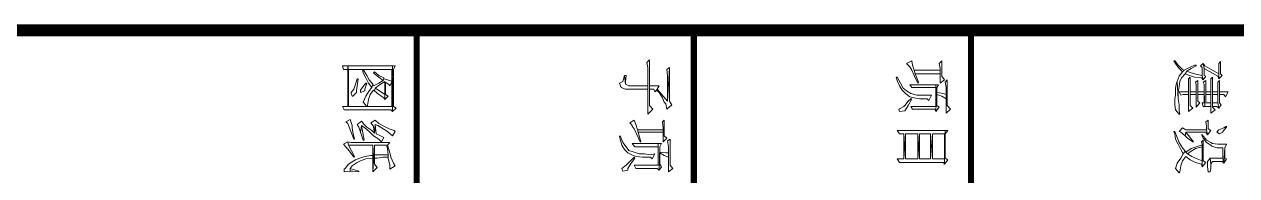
# Model space of a CAD drawing. Header units: millimetres. Extents: x 53009415 to 54059915, y 20499171 to 20796171.
# Drawn here: x 53709595 to 53744580, y 20529969 to 20534346 of the extents above; entities that cross this region are included whole.
import ezdxf

# ---------------------------------------------------------------- set-up
doc = ezdxf.new("R2010")
doc.units = ezdxf.units.MM
doc.header["$LTSCALE"] = 1000
doc.layers.add('PUB_TITLE', color=7, linetype='Continuous', lineweight=20)

# ---------------------------------------------------------------- blocks, each defined once
blk = doc.blocks.new('2015AACI_TQ_A2')
at = {"layer": 'PUB_TITLE'}
for points, const_width in [([(-6000, 40000), (-6000, 0)], 70), ([(-6000, 18400), (0, 18400)], 35), ([(-6000, 16800), (0, 16800)], 35), ([(-6000, 15200), (0, 15200)], 35)]:
    blk.add_lwpolyline(points, dxfattribs=dict(at, const_width=const_width))
blk.add_lwpolyline([(-6000, 0), (0, 0), (0, 40000), (-6000, 40000)], close=True, dxfattribs=at)
at = {"layer": 'PUB_TITLE', "lineweight": 0}
for points in [[(-5644.8, 19883.2), (-5644.8, 19868.3), (-5644.8, 19833.5), (-5629.8, 19833.5), (-5629.8, 19858.3), (-5614.9, 19868.3)], [(-5440.7, 19873.3), (-5445.7, 19873.3), (-5435.8, 19858.3), (-5425.8, 19828.5), (-5410.9, 19818.5), (-5400.9, 19833.5), (-5410.9, 19853.4), (-5415.9, 19853.4)], [(-5341.2, 19873.3), (-5341.2, 19868.3), (-5341.2, 19833.5), (-5341.2, 19823.5), (-5346.2, 19793.6), (-5351.2, 19783.7), (-5366.1, 19758.8), (-5395.9, 19733.9), (-5395.9, 19729), (-5376, 19738.9), (-5351.2, 19758.8), (-5336.2, 19783.7), (-5331.3, 19788.7), (-5321.3, 19818.5), (-5321.3, 19853.4), (-5261.6, 19853.4), (-5231.7, 19858.3), (-5321.3, 19863.3)], [(-5256.6, 19873.3), (-5261.6, 19863.3), (-5321.3, 19863.3), (-5231.7, 19858.3)], [(-5739.3, 19848.4), (-5749.3, 19838.4), (-5818.9, 19838.4), (-5809, 19828.5), (-5799, 19828.5), (-5749.3, 19828.5), (-5719.4, 19828.5)], [(-5719.4, 19828.5), (-5749.3, 19828.5), (-5794, 19748.9), (-5809, 19738.9), (-5779.1, 19743.9), (-5734.3, 19823.5)], [(-5540.3, 19808.6), (-5555.2, 19793.6), (-5560.2, 19793.6), (-5580.1, 19793.6), (-5629.8, 19793.6), (-5644.8, 19793.6), (-5729.3, 19793.6), (-5719.4, 19783.7), (-5709.4, 19783.7), (-5644.8, 19783.7), (-5629.8, 19783.7), (-5580.1, 19783.7), (-5560.2, 19783.7), (-5520.4, 19783.7)], [(-5570.1, 19843.4), (-5580.1, 19833.5), (-5629.8, 19833.5), (-5644.8, 19833.5), (-5709.4, 19833.5), (-5699.5, 19823.5), (-5684.6, 19823.5), (-5644.8, 19823.5), (-5629.8, 19823.5), (-5580.1, 19823.5), (-5550.2, 19828.5)], [(-5629.8, 19823.5), (-5644.8, 19823.5), (-5644.8, 19793.6), (-5629.8, 19793.6)], [(-5550.2, 19828.5), (-5580.1, 19823.5), (-5580.1, 19793.6), (-5560.2, 19793.6), (-5560.2, 19818.5)], [(-5231.7, 19858.3), (-5261.6, 19853.4), (-5261.6, 19788.7), (-5261.6, 19778.7), (-5226.8, 19783.7), (-5241.7, 19793.6), (-5241.7, 19848.4)], [(-5734.3, 19753.8), (-5739.3, 19743.9), (-5779.1, 19743.9), (-5809, 19738.9), (-5794, 19724), (-5784.1, 19733.9), (-5739.3, 19733.9), (-5714.4, 19738.9)], [(-5714.4, 19738.9), (-5739.3, 19733.9), (-5744.3, 19704.1), (-5754.2, 19669.2), (-5764.2, 19644.4), (-5749.3, 19634.4), (-5739.3, 19659.3), (-5729.3, 19689.1), (-5724.4, 19729)], [(-5560.2, 19783.7), (-5580.1, 19783.7), (-5580.1, 19753.8), (-5629.8, 19753.8), (-5644.8, 19753.8), (-5709.4, 19753.8), (-5699.5, 19738.9), (-5689.5, 19743.9), (-5644.8, 19743.9), (-5560.2, 19748.9)], [(-5629.8, 19783.7), (-5644.8, 19783.7), (-5644.8, 19753.8), (-5629.8, 19753.8)], [(-5560.2, 19748.9), (-5644.8, 19743.9), (-5580.1, 19743.9), (-5580.1, 19733.9), (-5560.2, 19738.9)], [(-5644.8, 19743.9), (-5644.8, 19709), (-5629.8, 19709), (-5629.8, 19743.9), (-5580.1, 19743.9)], [(-5420.8, 19783.7), (-5430.8, 19768.8), (-5480.5, 19768.8), (-5470.6, 19753.8), (-5445.7, 19758.8), (-5425.8, 19758.8), (-5395.9, 19763.8)], [(-5395.9, 19763.8), (-5425.8, 19758.8), (-5425.8, 19639.4), (-5435.8, 19619.5), (-5415.9, 19599.6), (-5410.9, 19609.5), (-5391, 19634.4), (-5410.9, 19639.4), (-5410.9, 19753.8)], [(-5236.7, 19753.8), (-5246.7, 19738.9), (-5366.1, 19738.9), (-5356.1, 19729), (-5341.2, 19733.9), (-5336.2, 19733.9), (-5211.8, 19733.9)], [(-5336.2, 19733.9), (-5336.2, 19729), (-5326.3, 19699.1), (-5316.3, 19669.2), (-5296.4, 19639.4), (-5286.5, 19649.3), (-5301.4, 19669.2), (-5316.3, 19694.1), (-5326.3, 19733.9), (-5246.7, 19733.9)], [(-5211.8, 19733.9), (-5336.2, 19733.9), (-5246.7, 19733.9), (-5256.6, 19704.1), (-5271.5, 19674.2), (-5286.5, 19649.3), (-5296.4, 19639.4), (-5301.4, 19634.4), (-5286.5, 19624.5), (-5261.6, 19609.5), (-5231.7, 19589.6), (-5201.9, 19579.7), (-5201.9, 19579.7), (-5177, 19599.6), (-5177, 19599.6), (-5182, 19604.5), (-5216.8, 19609.5), (-5246.7, 19619.5), (-5271.5, 19639.4), (-5271.5, 19639.4), (-5251.6, 19664.3), (-5236.7, 19694.1), (-5226.8, 19729)], [(-5201.9, 19783.7), (-5226.8, 19783.7), (-5261.6, 19778.7), (-5241.7, 19763.8), (-5216.8, 19763.8), (-5211.8, 19763.8), (-5182, 19768.8), (-5182, 19778.7)], [(-5794, 19699.1), (-5799, 19699.1), (-5799, 19689.1), (-5784.1, 19659.3), (-5769.2, 19629.4), (-5759.2, 19619.5), (-5734.3, 19599.6), (-5704.5, 19589.6), (-5604.9, 19594.6), (-5629.8, 19594.6), (-5639.8, 19594.6), (-5674.6, 19599.6), (-5704.5, 19604.5), (-5724.4, 19614.5), (-5749.3, 19634.4), (-5749.3, 19634.4), (-5764.2, 19644.4), (-5779.1, 19669.2)], [(-5550.2, 19679.2), (-5565.1, 19664.3), (-5629.8, 19664.3), (-5644.8, 19664.3), (-5729.3, 19664.3), (-5719.4, 19654.3), (-5709.4, 19654.3), (-5644.8, 19654.3), (-5629.8, 19654.3), (-5530.3, 19654.3)], [(-5580.1, 19719), (-5590, 19709), (-5629.8, 19709), (-5644.8, 19709), (-5709.4, 19709), (-5699.5, 19694.1), (-5689.5, 19699.1), (-5644.8, 19699.1), (-5629.8, 19699.1), (-5555.2, 19699.1)], [(-5629.8, 19699.1), (-5644.8, 19699.1), (-5644.8, 19664.3), (-5629.8, 19664.3)], [(-5356.1, 19684.2), (-5410.9, 19639.4), (-5391, 19634.4), (-5376, 19649.3), (-5356.1, 19679.2)], [(-5769.2, 19629.4), (-5774.1, 19619.5), (-5799, 19594.6), (-5823.9, 19574.7), (-5823.9, 19569.7), (-5809, 19579.7), (-5779.1, 19599.6), (-5759.2, 19619.5)], [(-5515.4, 19604.5), (-5535.3, 19599.6), (-5570.1, 19599.6), (-5604.9, 19594.6), (-5704.5, 19589.6), (-5694.5, 19584.6), (-5664.7, 19579.7), (-5624.8, 19579.7), (-5604.9, 19574.7), (-5570.1, 19574.7), (-5540.3, 19579.7), (-5540.3, 19579.7), (-5515.4, 19599.6)], [(-5629.8, 19654.3), (-5644.8, 19654.3), (-5644.8, 19634.4), (-5644.8, 19599.6), (-5624.8, 19609.5), (-5629.8, 19624.5)], [(-5301.4, 19634.4), (-5321.3, 19619.5), (-5351.2, 19599.6), (-5381, 19589.6), (-5415.9, 19574.7), (-5415.9, 19569.7), (-5400.9, 19574.7), (-5371.1, 19579.7), (-5341.2, 19594.6), (-5311.4, 19609.5), (-5286.5, 19624.5)], [(-5545.2, 18280.9), (-5565.1, 18261), (-5714.4, 18261), (-5699.5, 18251), (-5669.6, 18256), (-5629.8, 18256), (-5604.9, 18256), (-5520.4, 18256)], [(-5420.8, 18266), (-5420.8, 18251), (-5400.9, 18251)], [(-5251.6, 18266), (-5261.6, 18251), (-5400.9, 18251), (-5420.8, 18251), (-5420.8, 18221.2), (-5420.8, 18186.3), (-5420.8, 18151.5), (-5420.8, 18116.7), (-5420.8, 18101.8), (-5420.8, 18061.9), (-5420.8, 18027.1), (-5420.8, 17997.3), (-5420.8, 17972.4), (-5400.9, 17987.3), (-5400.9, 18012.2), (-5256.6, 18012.2), (-5400.9, 18022.1), (-5400.9, 18091.8), (-5256.6, 18091.8), (-5400.9, 18101.8), (-5400.9, 18166.4), (-5256.6, 18166.4), (-5400.9, 18176.4), (-5400.9, 18246.1), (-5256.6, 18246.1), (-5226.8, 18246.1)], [(-5714.4, 18246.1), (-5734.3, 18231.1), (-5823.9, 18231.1), (-5809, 18216.2), (-5779.1, 18221.2), (-5769.2, 18221.2), (-5749.3, 18221.2), (-5694.5, 18221.2)], [(-5749.3, 18221.2), (-5769.2, 18221.2), (-5769.2, 18071.9), (-5749.3, 18076.9)], [(-5684.6, 18211.2), (-5684.6, 18196.3), (-5560.2, 18196.3), (-5560.2, 18052), (-5545.2, 18061.9), (-5545.2, 18076.9), (-5545.2, 18111.7), (-5545.2, 18191.3), (-5530.3, 18196.3), (-5669.6, 18201.3)], [(-5684.6, 18196.3), (-5684.6, 18161.5), (-5684.6, 18126.6), (-5684.6, 18111.7), (-5684.6, 18076.9), (-5684.6, 18047), (-5669.6, 18057), (-5669.6, 18196.3), (-5560.2, 18196.3)], [(-5555.2, 18216.2), (-5565.1, 18201.3), (-5629.8, 18201.3), (-5639.8, 18201.3), (-5669.6, 18201.3), (-5530.3, 18196.3)], [(-5604.9, 18256), (-5629.8, 18256), (-5634.8, 18241.1), (-5639.8, 18201.3), (-5629.8, 18201.3), (-5619.9, 18231.1)], [(-5226.8, 18246.1), (-5256.6, 18246.1), (-5256.6, 18176.4), (-5400.9, 18176.4), (-5256.6, 18166.4), (-5256.6, 18101.8), (-5400.9, 18101.8), (-5256.6, 18091.8), (-5256.6, 18022.1), (-5400.9, 18022.1), (-5256.6, 18012.2), (-5256.6, 17972.4), (-5236.7, 17987.3), (-5236.7, 18002.2), (-5236.7, 18042), (-5236.7, 18241.1)], [(-5624.8, 18171.4), (-5624.8, 18146.5), (-5624.8, 18116.7), (-5624.8, 18086.8), (-5634.8, 18052), (-5649.7, 18027.1), (-5664.7, 18007.2), (-5694.5, 17992.3), (-5729.3, 17972.4), (-5729.3, 17967.4), (-5709.4, 17972.4), (-5679.6, 17987.3), (-5654.7, 18002.2), (-5634.8, 18022.1), (-5614.9, 18047), (-5614.9, 18047), (-5609.9, 18071.9), (-5604.9, 18101.8), (-5604.9, 18146.5), (-5595, 18156.5)], [(-5699.5, 18096.8), (-5749.3, 18076.9), (-5769.2, 18071.9), (-5799, 18061.9), (-5823.9, 18057), (-5809, 18027.1), (-5789.1, 18047), (-5789.1, 18047), (-5769.2, 18057), (-5739.3, 18071.9), (-5694.5, 18091.8)], [(-5604.9, 18057), (-5604.9, 18052), (-5590, 18037.1), (-5565.1, 18017.2), (-5560.2, 18012.2), (-5545.2, 17982.3), (-5530.3, 17987.3), (-5530.3, 17987.3), (-5535.3, 18017.2), (-5540.3, 18022.1), (-5565.1, 18037.1)], [(-5570.1, 16673.6), (-5590, 16658.7), (-5784.1, 16658.7), (-5590, 16648.7), (-5659.7, 16589), (-5654.7, 16584), (-5639.8, 16599), (-5609.9, 16618.9), (-5585, 16628.8), (-5575.1, 16638.8), (-5545.2, 16643.7)], [(-5784.1, 16658.7), (-5774.1, 16643.7), (-5739.3, 16648.7), (-5590, 16648.7)], [(-5201.9, 16678.6), (-5221.8, 16663.6), (-5371.1, 16663.6), (-5361.1, 16648.7), (-5326.3, 16653.7), (-5291.4, 16653.7), (-5266.6, 16653.7), (-5182, 16653.7)], [(-5266.6, 16653.7), (-5291.4, 16653.7), (-5291.4, 16638.8), (-5296.4, 16603.9), (-5291.4, 16603.9), (-5276.5, 16628.8)], [(-5679.6, 16599), (-5679.6, 16574.1), (-5679.6, 16544.2), (-5659.7, 16544.2), (-5659.7, 16569.1), (-5644.8, 16574.1), (-5654.7, 16584), (-5659.7, 16589)], [(-5376, 16643.7), (-5391, 16628.8), (-5480.5, 16628.8), (-5470.6, 16618.9), (-5435.8, 16623.8), (-5425.8, 16623.8), (-5410.9, 16623.8), (-5356.1, 16623.8)], [(-5410.9, 16623.8), (-5425.8, 16623.8), (-5425.8, 16474.6), (-5410.9, 16479.5)], [(-5346.2, 16613.9), (-5346.2, 16594), (-5221.8, 16594), (-5221.8, 16454.6), (-5201.9, 16464.6), (-5201.9, 16474.6), (-5201.9, 16509.4), (-5201.9, 16589), (-5191.9, 16599), (-5326.3, 16603.9)], [(-5346.2, 16594), (-5346.2, 16564.1), (-5346.2, 16529.3), (-5346.2, 16509.4), (-5346.2, 16479.5), (-5346.2, 16444.7), (-5326.3, 16459.6), (-5326.3, 16594), (-5221.8, 16594)], [(-5211.8, 16613.9), (-5226.8, 16603.9), (-5291.4, 16603.9), (-5296.4, 16603.9), (-5326.3, 16603.9), (-5191.9, 16599)], [(-5545.2, 16564.1), (-5565.1, 16544.2), (-5659.7, 16544.2), (-5679.6, 16544.2), (-5828.9, 16544.2), (-5813.9, 16529.3), (-5784.1, 16534.3), (-5679.6, 16534.3), (-5659.7, 16534.3), (-5515.4, 16534.3)], [(-5659.7, 16534.3), (-5679.6, 16534.3), (-5679.6, 16424.8), (-5689.5, 16404.9), (-5739.3, 16399.9), (-5704.5, 16390), (-5694.5, 16370.1), (-5669.6, 16380), (-5659.7, 16404.9)], [(-5286.5, 16574.1), (-5281.5, 16549.2), (-5286.5, 16514.4), (-5286.5, 16484.5), (-5296.4, 16454.6), (-5306.4, 16424.8), (-5326.3, 16409.9), (-5351.2, 16390), (-5391, 16375), (-5386, 16370.1), (-5371.1, 16375), (-5336.2, 16385), (-5311.4, 16399.9), (-5291.4, 16419.8), (-5276.5, 16449.7), (-5276.5, 16449.7), (-5271.5, 16469.6), (-5266.6, 16504.4), (-5266.6, 16549.2), (-5256.6, 16559.1)], [(-5356.1, 16494.5), (-5410.9, 16479.5), (-5425.8, 16474.6), (-5455.7, 16464.6), (-5480.5, 16454.6), (-5465.6, 16429.8), (-5450.7, 16444.7), (-5445.7, 16444.7), (-5430.8, 16454.6), (-5400.9, 16469.6), (-5356.1, 16489.5)], [(-5261.6, 16459.6), (-5266.6, 16454.6), (-5246.7, 16434.7), (-5226.8, 16414.8), (-5221.8, 16409.9), (-5201.9, 16385), (-5186.9, 16390), (-5186.9, 16390), (-5191.9, 16419.8), (-5201.9, 16419.8), (-5226.8, 16434.7)], [(-5739.3, 16409.9), (-5739.3, 16399.9), (-5689.5, 16404.9), (-5699.5, 16404.9)], [(-5794, 15076.3), (-5794, 15061.3), (-5560.2, 15056.3), (-5560.2, 14807.5), (-5774.1, 14807.5), (-5794, 14802.6), (-5560.2, 14802.6), (-5560.2, 14772.7), (-5540.3, 14782.7), (-5540.3, 14797.6), (-5540.3, 14832.4), (-5540.3, 15051.4), (-5530.3, 15061.3), (-5774.1, 15066.3)], [(-5794, 15061.3), (-5794, 15026.5), (-5794, 14827.4), (-5794, 14802.6), (-5774.1, 14807.5), (-5774.1, 14887.2), (-5774.1, 14892.1), (-5774.1, 15056.3), (-5704.5, 15056.3), (-5699.5, 15056.3), (-5560.2, 15056.3)], [(-5550.2, 15081.2), (-5560.2, 15066.3), (-5774.1, 15066.3), (-5530.3, 15061.3)], [(-5699.5, 15056.3), (-5704.5, 15056.3), (-5709.4, 15046.4), (-5719.4, 15011.6), (-5724.4, 15011.6), (-5709.4, 15006.6), (-5694.5, 14981.7), (-5679.6, 14951.9), (-5689.5, 14946.9), (-5669.6, 14941.9), (-5644.8, 14922), (-5619.9, 14907.1), (-5585, 14892.1), (-5585, 14892.1), (-5560.2, 14912), (-5560.2, 14917), (-5565.1, 14917), (-5600, 14922), (-5629.8, 14931.9), (-5654.7, 14951.9), (-5649.7, 14956.8), (-5664.7, 14961.8), (-5684.6, 14986.7), (-5704.5, 15016.5), (-5629.8, 15016.5), (-5600, 15016.5), (-5699.5, 15021.5), (-5684.6, 15041.4), (-5679.6, 15046.4)], [(-5415.9, 15076.3), (-5420.8, 15071.3), (-5430.8, 15041.4), (-5445.7, 15011.6), (-5460.6, 14981.7), (-5480.5, 14961.8), (-5465.6, 14936.9), (-5445.7, 14951.9), (-5440.7, 14951.9), (-5405.9, 14956.8), (-5455.7, 14961.8), (-5450.7, 14976.7), (-5430.8, 15006.6), (-5415.9, 15031.5), (-5410.9, 15036.4), (-5391, 15061.3)], [(-5351.2, 15046.4), (-5351.2, 15046.4), (-5351.2, 15011.6), (-5351.2, 14822.5), (-5356.1, 14802.6), (-5336.2, 14807.5), (-5336.2, 14946.9), (-5276.5, 14946.9), (-5261.6, 14946.9), (-5182, 14946.9), (-5336.2, 14956.8), (-5336.2, 15026.5), (-5316.3, 15031.5), (-5336.2, 15031.5)], [(-5216.8, 15076.3), (-5231.7, 15066.3), (-5266.6, 15051.4), (-5271.5, 15051.4), (-5306.4, 15041.4), (-5336.2, 15031.5), (-5316.3, 15031.5), (-5281.5, 15036.4), (-5266.6, 15036.4), (-5261.6, 15036.4), (-5221.8, 15046.4), (-5196.9, 15046.4)], [(-5724.4, 15011.6), (-5739.3, 14981.7), (-5759.2, 14956.8), (-5754.2, 14951.9), (-5749.3, 14956.8), (-5729.3, 14981.7), (-5709.4, 15006.6)], [(-5619.9, 15036.4), (-5629.8, 15021.5), (-5699.5, 15021.5), (-5600, 15016.5)], [(-5600, 15016.5), (-5629.8, 15016.5), (-5649.7, 14986.7), (-5664.7, 14961.8), (-5649.7, 14956.8), (-5629.8, 14981.7), (-5609.9, 15011.6)], [(-5381, 15011.6), (-5391, 14991.7), (-5400.9, 14966.8), (-5455.7, 14961.8), (-5405.9, 14956.8), (-5420.8, 14941.9), (-5440.7, 14912), (-5455.7, 14897.1), (-5475.6, 14882.2), (-5455.7, 14857.3), (-5440.7, 14867.3), (-5410.9, 14877.2), (-5450.7, 14882.2), (-5435.8, 14902.1), (-5415.9, 14927), (-5391, 14951.9), (-5371.1, 14981.7), (-5356.1, 14996.6)], [(-5266.6, 15036.4), (-5281.5, 15036.4), (-5281.5, 15021.5), (-5281.5, 14991.7), (-5281.5, 14956.8), (-5261.6, 14956.8), (-5261.6, 14971.8), (-5266.6, 15006.6)], [(-5689.5, 14946.9), (-5714.4, 14927), (-5739.3, 14912), (-5774.1, 14892.1), (-5774.1, 14887.2), (-5754.2, 14892.1), (-5724.4, 14907.1), (-5694.5, 14922), (-5669.6, 14941.9)], [(-5694.5, 14912), (-5694.5, 14907.1), (-5674.6, 14892.1), (-5654.7, 14877.2), (-5639.8, 14877.2), (-5649.7, 14902.1), (-5659.7, 14902.1)], [(-5206.9, 14971.8), (-5226.8, 14956.8), (-5261.6, 14956.8), (-5281.5, 14956.8), (-5336.2, 14956.8), (-5182, 14946.9)], [(-5261.6, 14946.9), (-5276.5, 14946.9), (-5276.5, 14936.9), (-5271.5, 14902.1), (-5261.6, 14872.2), (-5251.6, 14847.4), (-5246.7, 14837.4), (-5226.8, 14807.5), (-5201.9, 14787.6), (-5196.9, 14782.7), (-5182, 14782.7), (-5186.9, 14817.5), (-5201.9, 14817.5), (-5216.8, 14827.4), (-5236.7, 14857.3), (-5246.7, 14877.2), (-5256.6, 14907.1)], [(-5719.4, 14862.3), (-5719.4, 14857.3), (-5689.5, 14847.4), (-5659.7, 14837.4), (-5639.8, 14822.5), (-5634.8, 14822.5), (-5619.9, 14827.4), (-5619.9, 14832.4), (-5639.8, 14852.3), (-5649.7, 14852.3), (-5679.6, 14857.3)], [(-5371.1, 14842.4), (-5371.1, 14842.4), (-5410.9, 14832.4), (-5435.8, 14827.4), (-5450.7, 14827.4), (-5485.5, 14817.5), (-5470.6, 14792.6), (-5460.6, 14802.6), (-5460.6, 14802.6), (-5425.8, 14817.5), (-5395.9, 14827.4), (-5371.1, 14837.4)], [(-5366.1, 14897.1), (-5450.7, 14882.2), (-5410.9, 14877.2), (-5366.1, 14892.1)], [(-5271.5, 14842.4), (-5336.2, 14807.5), (-5356.1, 14802.6), (-5341.2, 14777.7), (-5326.3, 14792.6), (-5301.4, 14812.5), (-5266.6, 14837.4)], [(-5186.9, 14867.3), (-5201.9, 14817.5), (-5186.9, 14817.5), (-5186.9, 14832.4), (-5182, 14867.3)], [(-5794, 14802.6), (-5794, 14772.7), (-5774.1, 14777.7), (-5774.1, 14802.6), (-5560.2, 14802.6)]]:
    blk.add_lwpolyline(points, close=True, dxfattribs=at)

msp = doc.modelspace()

# ---------------------------------------------------------------- block references
at = {"layer": 'PUB_TITLE', "xscale": 5, "yscale": 5, "zscale": 5, "rotation": 270}
msp.add_blockref('2015AACI_TQ_A2', (53644915.383, 20504170.783), dxfattribs=at)

doc.saveas('drawing.dxf')
